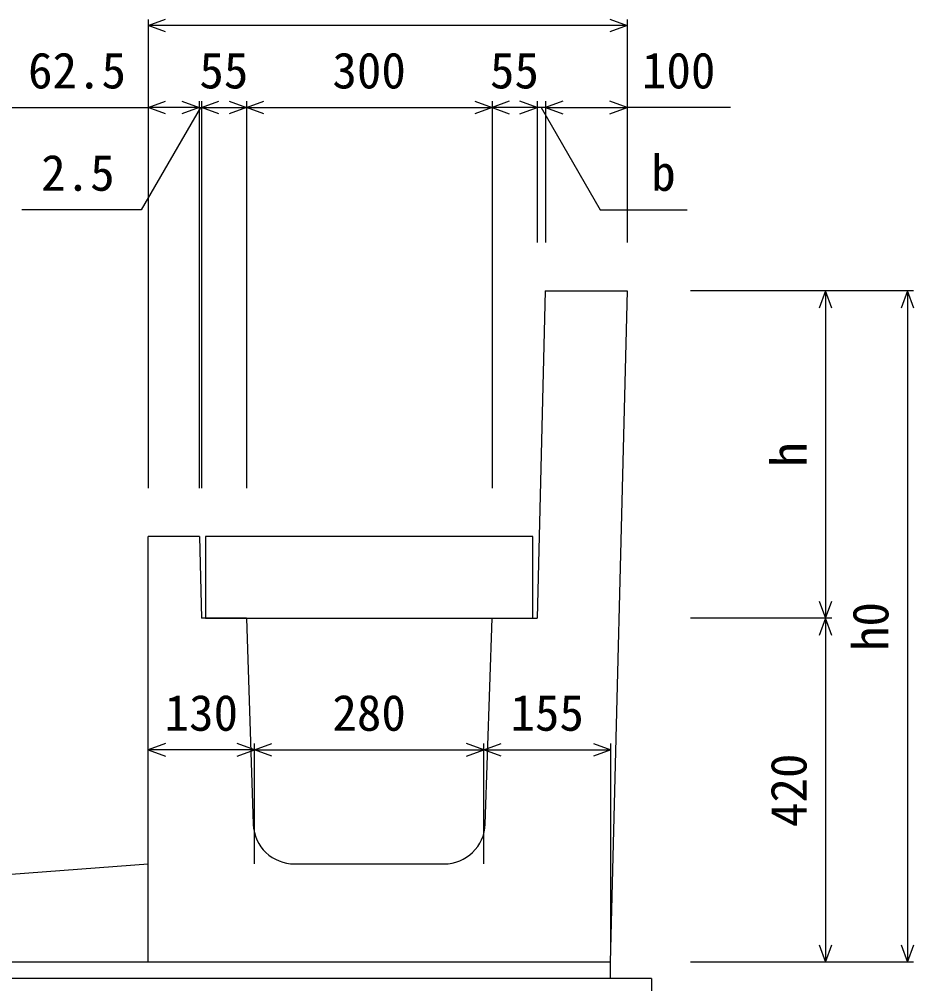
# Model space of a CAD drawing. Units: millimetres, scale not verified. Extents: x -16800 to 16800, y -5940 to 5940.
# Drawn here: x -14764 to -13672, y -413 to 766 of the extents above; entities that cross this region are included whole.
import ezdxf
from ezdxf.enums import TextEntityAlignment as Align

# ---------------------------------------------------------------- set-up
doc = ezdxf.new("R2010")
doc.units = ezdxf.units.MM
doc.header["$LTSCALE"] = 20
for name, color, linetype, lineweight in [('0-0_DIM', 7, 'Continuous', 25), ('0-2_HATCH', 6, 'Continuous', 25), ('0-5_OUTLINE', 3, 'Continuous', 25)]:
    doc.layers.add(name, color=color, linetype=linetype, lineweight=lineweight)
doc.styles.add('ＭＳ ゴシック', font='')
doc.styles.get('ＭＳ ゴシック').set_extended_font_data('MS Gothic')

msp = doc.modelspace()

# ---------------------------------------------------------------- linework, layer by layer
at = {"layer": '0-0_DIM'}
for p, q in [((-14606.9, 765.39), (-14606.9, 192.89)), ((-14021.9, 757.89), (-14606.9, 757.89)), ((-14021.9, 765.39), (-14021.9, 492.89)), ((-14544.64, 665.39), (-14544.64, 192.89)), ((-14541.9, 665.39), (-14541.9, 192.89)), ((-14486.9, 665.39), (-14486.9, 192.89)), ((-14186.9, 665.39), (-14186.9, 192.89)), ((-14131.9, 665.39), (-14131.9, 492.89)), ((-14121.67, 665.39), (-14121.67, 492.89)), ((-14777.44, 657.89), (-14606.9, 657.89)), ((-14543.15, 657.89), (-14615.33, 532.88)), ((-14544.4, 657.89), (-14606.9, 657.89)), ((-14486.9, 657.89), (-14186.9, 657.89)), ((-14121.9, 657.89), (-14021.9, 657.89)), ((-13895.54, 657.89), (-14021.9, 657.89)), ((-14615.33, 532.88), (-14761.12, 532.88)), ((-13671.9, 433.77), (-13944.4, 433.77)), ((-13779.4, 433.77), (-13779.4, 33.77)), ((-13679.4, 433.77), (-13679.4, -386.23)), ((-13771.9, 33.77), (-13944.4, 33.77)), ((-13779.4, 33.77), (-13779.4, -386.23)), ((-14476.9, -126.82), (-14606.9, -126.82)), ((-14476.9, -266.23), (-14476.9, -119.32)), ((-14476.9, -126.82), (-14196.9, -126.82)), ((-14196.9, -266.23), (-14196.9, -119.32)), ((-14196.9, -126.82), (-14041.9, -126.82)), ((-14041.9, -364.04), (-14041.9, -119.32)), ((-13671.9, -386.23), (-13944.4, -386.23))]:
    msp.add_line(p, q, dxfattribs=at)
for points in [[(-14585.76, 750.19), (-14606.9, 757.89), (-14585.76, 765.58)], [(-14043.05, 765.58), (-14021.9, 757.89), (-14043.05, 750.19)], [(-14585.76, 650.19), (-14606.9, 657.89), (-14585.76, 665.58)], [(-14565.78, 665.58), (-14544.64, 657.89), (-14565.78, 650.19)], [(-14520.76, 650.19), (-14541.9, 657.89), (-14520.76, 665.58)], [(-14508.05, 665.58), (-14486.9, 657.89), (-14508.05, 650.19)], [(-14465.76, 650.19), (-14486.9, 657.89), (-14465.76, 665.58)], [(-14208.05, 665.58), (-14186.9, 657.89), (-14208.05, 650.19)], [(-14165.76, 665.58), (-14186.9, 657.89), (-14165.76, 650.19)], [(-14153.05, 650.19), (-14131.9, 657.89), (-14153.05, 665.58)], [(-14100.53, 665.58), (-14121.67, 657.89), (-14100.53, 650.19)], [(-14043.05, 650.19), (-14021.9, 657.89), (-14043.05, 665.58)], [(-14544.4, 657.89), (-14541.9, 657.89), (-14486.9, 657.89)], [(-14121.9, 657.89), (-14131.9, 657.89), (-14186.9, 657.89)], [(-14126.9, 657.89), (-14054.73, 532.88), (-13948.65, 532.88)], [(-13771.71, 412.62), (-13779.4, 433.77), (-13787.1, 412.62)], [(-13671.71, 412.62), (-13679.4, 433.77), (-13687.1, 412.62)], [(-13787.1, 54.91), (-13779.4, 33.77), (-13771.71, 54.91)], [(-13771.71, 12.62), (-13779.4, 33.77), (-13787.1, 12.62)], [(-14585.76, -119.12), (-14606.9, -126.82), (-14585.76, -134.51)], [(-14498.05, -134.51), (-14476.9, -126.82), (-14498.05, -119.12)], [(-14455.76, -134.51), (-14476.9, -126.82), (-14455.76, -119.12)], [(-14218.05, -134.51), (-14196.9, -126.82), (-14218.05, -119.12)], [(-14175.76, -134.51), (-14196.9, -126.82), (-14175.76, -119.12)], [(-14063.05, -119.12), (-14041.9, -126.82), (-14063.05, -134.51)], [(-13787.1, -365.09), (-13779.4, -386.23), (-13771.71, -365.09)], [(-13687.1, -365.09), (-13679.4, -386.23), (-13671.71, -365.09)]]:
    msp.add_lwpolyline(points, dxfattribs=at)
at = {"layer": '0-2_HATCH'}
msp.add_lwpolyline([(-14536.9, 133.77), (-14536.9, 33.77), (-14136.9, 33.77), (-14136.9, 133.77)], close=True, dxfattribs=at)
at = {"layer": '0-5_OUTLINE'}
for p, q in [((-14121.9, 433.77), (-14131.9, 33.77)), ((-14121.9, 433.77), (-14021.9, 433.77)), ((-14021.9, 433.77), (-14042.4, -386.23)), ((-14544.4, 133.77), (-14606.9, 133.77)), ((-14606.9, -386.23), (-14606.9, 133.77)), ((-14544.4, 133.77), (-14541.9, 33.77)), ((-14486.9, 33.77), (-14541.9, 33.77)), ((-14486.9, 33.77), (-14478.52, -217.9)), ((-14428.54, -266.23), (-14245.27, -266.23)), ((-14042.4, -386.23), (-15006.9, -386.23)), ((-14042.4, -386.23), (-14042.4, -406.23)), ((-13991.9, -406.23), (-15056.9, -406.23))]:
    msp.add_line(p, q, dxfattribs=at)
for points in [[(-14195.29, -217.9), (-14186.9, 33.77), (-14131.9, 33.77)], [(-15006.9, -406.23), (-15006.9, -296.23), (-14606.9, -266.23)], [(-13991.9, -406.23), (-13991.9, -656.23), (-15056.9, -656.23)]]:
    msp.add_lwpolyline(points, dxfattribs=at)
for centre, start, end in [((-14428.54, -216.23), 182.02139, 270.77773), ((-14245.27, -216.23), 269.56623, 358.41595)]:
    msp.add_arc(centre, 50, start, end, dxfattribs=at)

# ---------------------------------------------------------------- texts
at = {"layer": '0-0_DIM', "style": 'ＭＳ ゴシック'}
for s, p in [('62.5', (-14753.75, 667.89)), ('55', (-14544.4, 667.89)), ('300', (-14381.9, 667.89)), ('55', (-14189.4, 667.89)), ('100', (-14003.74, 667.89)), ('b', (-13992.4, 542.88)), ('2.5', (-14737.66, 542.88)), ('130', (-14586.9, -116.82)), ('280', (-14381.9, -116.82)), ('155', (-14164.4, -116.82))]:
    msp.add_text(s, height=43.99, dxfattribs=at).set_placement(p, align=Align.BOTTOM_LEFT)
for s, p in [('h', (-13789.4, 218.77)), ('h0', (-13689.4, -6.23)), ('420', (-13789.4, -221.23))]:
    msp.add_text(s, height=43.99, rotation=90, dxfattribs=at).set_placement(p, align=Align.BOTTOM_LEFT)

doc.saveas('drawing.dxf')
